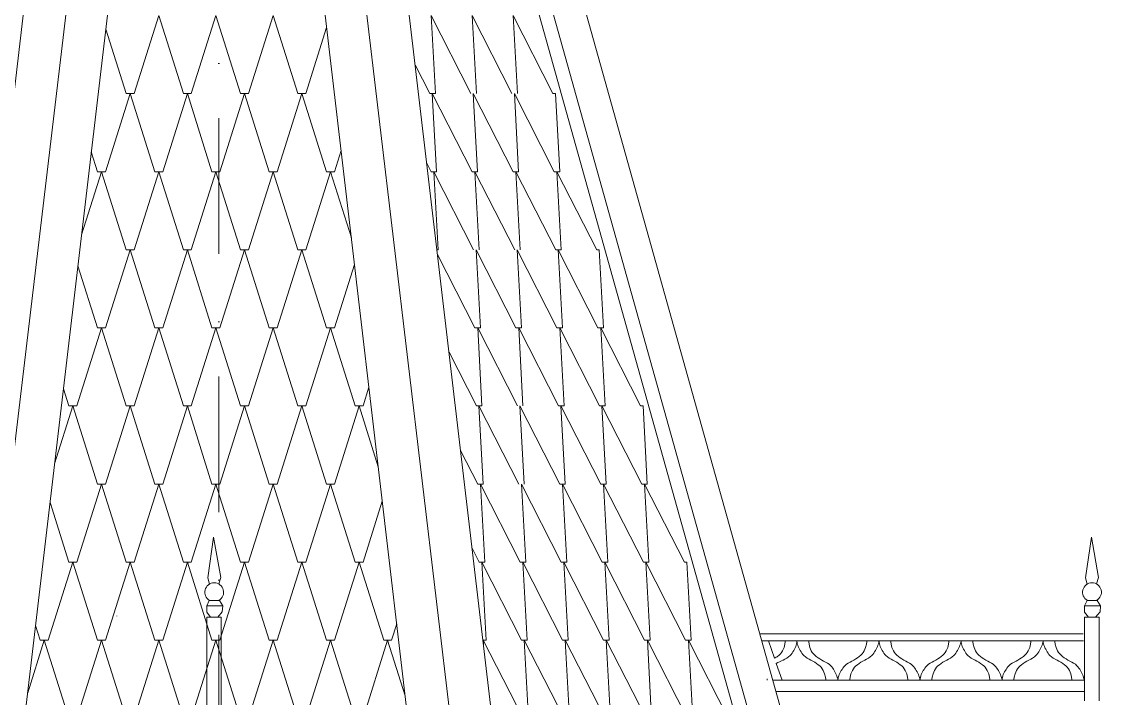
# Model space of a CAD drawing. Header units: millimetres. Extents: x 2399 to 111977, y 1313 to 59551.
# Drawn here: x 15033 to 17835, y 49552 to 51308 of the extents above; entities that cross this region are included whole.
import ezdxf

# ---------------------------------------------------------------- set-up
doc = ezdxf.new("R2010")
doc.units = ezdxf.units.MM
doc.linetypes.add('Штрихпунктирная', pattern=[670.277762, 352.777767, -176.388884, 0, -141.111112])
doc.layers.add('hatch1', color=7, linetype='Continuous', lineweight=20, true_color=0x6a6a6a)
doc.layers.add('main line', color=7, linetype='Continuous', lineweight=13)

msp = doc.modelspace()

# ---------------------------------------------------------------- linework, layer by layer
at = {"layer": 'hatch1', "color": 251, "linetype": 'Continuous', "lineweight": 20, "true_color": 0x6a6a6a}
for p, q in [((15389.2723, 51323.7863), (15325.3242, 51121.1367)), ((15389.2723, 51323.7863), (15453.2205, 51121.1367)), ((15537.7599, 51323.7863), (15473.8118, 51121.1367)), ((15537.7599, 51323.7863), (15601.7081, 51121.1367)), ((15686.2475, 51323.7863), (15622.2994, 51121.1367)), ((15686.2475, 51323.7863), (15750.1956, 51121.1367)), ((16095.8111, 51323.7863), (16106.988, 51121.1367)), ((16199.1088, 51121.1367), (16095.8111, 51323.7863)), ((16202.2505, 51323.7863), (16213.4273, 51121.1367)), ((16305.5481, 51121.1367), (16202.2505, 51323.7863)), ((16308.6898, 51323.7863), (16319.8666, 51121.1367)), ((16411.9875, 51121.1367), (16308.6898, 51323.7863)), ((15251.8858, 51288.6074), (15304.7329, 51121.1367)), ((15824.7963, 51292.2906), (15770.787, 51121.1367)), ((16092.6695, 51121.1367), (16054.4252, 51196.1643)), ((15315.0285, 51121.1367), (15251.0804, 50918.487)), ((15304.7329, 51121.1367), (15325.3242, 51121.1367)), ((15315.0285, 51121.1367), (15378.9767, 50918.487)), ((15463.5161, 51121.1367), (15399.568, 50918.487)), ((15453.2205, 51121.1367), (15473.8118, 51121.1367)), ((15463.5161, 51121.1367), (15527.4643, 50918.487)), ((15612.0037, 51121.1367), (15548.0556, 50918.487)), ((15601.7081, 51121.1367), (15622.2994, 51121.1367)), ((15612.0037, 51121.1367), (15675.9518, 50918.487)), ((15760.4913, 51121.1367), (15696.5432, 50918.487)), ((15750.1956, 51121.1367), (15770.787, 51121.1367)), ((15760.4913, 51121.1367), (15824.4394, 50918.487)), ((16092.6695, 51121.1367), (16106.988, 51121.1367)), ((16099.0479, 51121.1367), (16110.2248, 50918.487)), ((16202.3456, 50918.487), (16099.0479, 51121.1367)), ((16205.4873, 51121.1367), (16216.6641, 50918.487)), ((16308.785, 50918.487), (16205.4873, 51121.1367)), ((16415.2243, 50918.487), (16311.9266, 51121.1367)), ((16311.9266, 51121.1367), (16323.1035, 50918.487)), ((16411.9875, 51121.1367), (16418.3659, 51121.1367)), ((16418.3659, 51121.1367), (16429.5428, 50918.487)), ((15214.3593, 50969.6019), (15230.4891, 50918.487)), ((15862.3229, 50973.2851), (15845.0308, 50918.487)), ((16095.9063, 50918.487), (16084.547, 50940.7717)), ((15240.7847, 50918.487), (15189.0665, 50754.5934)), ((15230.4891, 50918.487), (15251.0804, 50918.487)), ((15240.7847, 50918.487), (15304.7329, 50715.8373)), ((15389.2723, 50918.487), (15325.3242, 50715.8373)), ((15378.9767, 50918.487), (15399.568, 50918.487)), ((15389.2723, 50918.487), (15453.2205, 50715.8373)), ((15537.7599, 50918.487), (15473.8118, 50715.8373)), ((15527.4643, 50918.487), (15548.0556, 50918.487)), ((15537.7599, 50918.487), (15601.7081, 50715.8373)), ((15686.2475, 50918.487), (15622.2994, 50715.8373)), ((15675.9518, 50918.487), (15696.5432, 50918.487)), ((15686.2475, 50918.487), (15750.1956, 50715.8373)), ((15834.7351, 50918.487), (15770.787, 50715.8373)), ((15824.4394, 50918.487), (15845.0308, 50918.487)), ((15834.7351, 50918.487), (15888.9972, 50746.5319)), ((16095.9063, 50918.487), (16110.2248, 50918.487)), ((16103.0655, 50918.487), (16114.2424, 50715.8373)), ((16206.3632, 50715.8373), (16103.0655, 50918.487)), ((16202.3456, 50918.487), (16216.6641, 50918.487)), ((16209.5049, 50918.487), (16220.6817, 50715.8373)), ((16312.8026, 50715.8373), (16209.5049, 50918.487)), ((16308.785, 50918.487), (16323.1035, 50918.487)), ((16315.9442, 50918.487), (16327.1211, 50715.8373)), ((16419.2419, 50715.8373), (16315.9442, 50918.487)), ((16415.2243, 50918.487), (16429.5428, 50918.487)), ((16422.3835, 50918.487), (16433.5604, 50715.8373)), ((16525.6812, 50715.8373), (16422.3835, 50918.487)), ((15315.0285, 50715.8373), (15251.0804, 50513.1876)), ((15304.7329, 50715.8373), (15325.3242, 50715.8373)), ((15315.0285, 50715.8373), (15378.9767, 50513.1876)), ((15463.5161, 50715.8373), (15399.568, 50513.1876)), ((15453.2205, 50715.8373), (15473.8118, 50715.8373)), ((15463.5161, 50715.8373), (15527.4643, 50513.1876)), ((15612.0037, 50715.8373), (15548.0556, 50513.1876)), ((15601.7081, 50715.8373), (15622.2994, 50715.8373)), ((15612.0037, 50715.8373), (15675.9518, 50513.1876)), ((15760.4913, 50715.8373), (15696.5432, 50513.1876)), ((15750.1956, 50715.8373), (15770.787, 50715.8373)), ((15760.4913, 50715.8373), (15824.4394, 50513.1876)), ((16111.0764, 50715.8373), (16114.2424, 50715.8373)), ((16212.7417, 50715.8373), (16223.9185, 50513.1876)), ((16316.0394, 50513.1876), (16212.7417, 50715.8373)), ((16319.181, 50715.8373), (16330.3579, 50513.1876)), ((16422.4787, 50513.1876), (16319.181, 50715.8373)), ((16419.2419, 50715.8373), (16433.5604, 50715.8373)), ((16425.6204, 50715.8373), (16436.7972, 50513.1876)), ((16528.9181, 50513.1876), (16425.6204, 50715.8373)), ((16525.6812, 50715.8373), (16532.0597, 50715.8373)), ((16532.0597, 50715.8373), (16543.2365, 50513.1876)), ((16209.6, 50513.1876), (16112.5136, 50703.6521)), ((15179.6285, 50674.3631), (15230.4891, 50513.1876)), ((15897.0536, 50678.0464), (15845.0308, 50513.1876)), ((15240.7847, 50513.1876), (15176.8366, 50310.5379)), ((15230.4891, 50513.1876), (15251.0804, 50513.1876)), ((15240.7847, 50513.1876), (15304.7329, 50310.5379)), ((15389.2723, 50513.1876), (15325.3242, 50310.5379)), ((15378.9767, 50513.1876), (15399.568, 50513.1876)), ((15389.2723, 50513.1876), (15453.2205, 50310.5379)), ((15537.7599, 50513.1876), (15473.8118, 50310.5379)), ((15527.4643, 50513.1876), (15548.0556, 50513.1876)), ((15537.7599, 50513.1876), (15601.7081, 50310.5379)), ((15686.2475, 50513.1876), (15622.2994, 50310.5379)), ((15675.9518, 50513.1876), (15696.5432, 50513.1876)), ((15686.2475, 50513.1876), (15750.1956, 50310.5379)), ((15834.7351, 50513.1876), (15770.787, 50310.5379)), ((15824.4394, 50513.1876), (15845.0308, 50513.1876)), ((15834.7351, 50513.1876), (15898.6832, 50310.5379)), ((16209.6, 50513.1876), (16223.9185, 50513.1876)), ((16216.7593, 50513.1876), (16227.9361, 50310.5379)), ((16320.057, 50310.5379), (16216.7593, 50513.1876)), ((16316.0394, 50513.1876), (16330.3579, 50513.1876)), ((16323.1986, 50513.1876), (16334.3755, 50310.5379)), ((16426.4963, 50310.5379), (16323.1986, 50513.1876)), ((16422.4787, 50513.1876), (16436.7972, 50513.1876)), ((16429.638, 50513.1876), (16440.8148, 50310.5379)), ((16532.9357, 50310.5379), (16429.638, 50513.1876)), ((16528.9181, 50513.1876), (16543.2365, 50513.1876)), ((16639.375, 50310.5379), (16536.0773, 50513.1876)), ((16536.0773, 50513.1876), (16547.2541, 50310.5379)), ((16213.6176, 50310.5379), (16142.4003, 50450.2523)), ((15142.102, 50355.3577), (15156.2453, 50310.5379)), ((15934.5802, 50359.0409), (15919.2746, 50310.5379)), ((15166.541, 50310.5379), (15119.1705, 50160.4224)), ((15156.2453, 50310.5379), (15176.8366, 50310.5379)), ((15166.541, 50310.5379), (15230.4891, 50107.8882)), ((15315.0285, 50310.5379), (15251.0804, 50107.8882)), ((15304.7329, 50310.5379), (15325.3242, 50310.5379)), ((15315.0285, 50310.5379), (15378.9767, 50107.8882)), ((15463.5161, 50310.5379), (15399.568, 50107.8882)), ((15453.2205, 50310.5379), (15473.8118, 50310.5379)), ((15463.5161, 50310.5379), (15527.4643, 50107.8882)), ((15612.0037, 50310.5379), (15548.0556, 50107.8882)), ((15601.7081, 50310.5379), (15622.2994, 50310.5379)), ((15612.0037, 50310.5379), (15675.9518, 50107.8882)), ((15760.4913, 50310.5379), (15696.5432, 50107.8882)), ((15750.1956, 50310.5379), (15770.787, 50310.5379)), ((15760.4913, 50310.5379), (15824.4394, 50107.8882)), ((15908.9789, 50310.5379), (15845.0308, 50107.8882)), ((15898.6832, 50310.5379), (15919.2746, 50310.5379)), ((15908.9789, 50310.5379), (15958.8932, 50152.361)), ((16213.6176, 50310.5379), (16227.9361, 50310.5379)), ((16219.9961, 50310.5379), (16231.1729, 50107.8882)), ((16323.2938, 50107.8882), (16219.9961, 50310.5379)), ((16326.4354, 50310.5379), (16337.6123, 50107.8882)), ((16429.7331, 50107.8882), (16326.4354, 50310.5379)), ((16426.4963, 50310.5379), (16440.8148, 50310.5379)), ((16432.8748, 50310.5379), (16444.0516, 50107.8882)), ((16536.1725, 50107.8882), (16432.8748, 50310.5379)), ((16532.9357, 50310.5379), (16547.2541, 50310.5379)), ((16539.3141, 50310.5379), (16550.491, 50107.8882)), ((16642.6118, 50107.8882), (16539.3141, 50310.5379)), ((16639.375, 50310.5379), (16645.7535, 50310.5379)), ((16645.7535, 50310.5379), (16656.9303, 50107.8882)), ((16216.8545, 50107.8882), (16172.5221, 50194.8596)), ((15240.7847, 50107.8882), (15176.8366, 49905.2385)), ((15230.4891, 50107.8882), (15251.0804, 50107.8882)), ((15240.7847, 50107.8882), (15304.7329, 49905.2385)), ((15389.2723, 50107.8882), (15325.3242, 49905.2385)), ((15378.9767, 50107.8882), (15399.568, 50107.8882)), ((15389.2723, 50107.8882), (15453.2205, 49905.2385)), ((15537.7599, 50107.8882), (15473.8118, 49905.2385)), ((15527.4643, 50107.8882), (15548.0556, 50107.8882)), ((15537.7599, 50107.8882), (15601.7081, 49905.2385)), ((15686.2475, 50107.8882), (15622.2994, 49905.2385)), ((15675.9518, 50107.8882), (15696.5432, 50107.8882)), ((15686.2475, 50107.8882), (15750.1956, 49905.2385)), ((15834.7351, 50107.8882), (15770.787, 49905.2385)), ((15824.4394, 50107.8882), (15845.0308, 50107.8882)), ((15834.7351, 50107.8882), (15898.6832, 49905.2385)), ((16216.8545, 50107.8882), (16231.1729, 50107.8882)), ((16224.0137, 50107.8882), (16235.1905, 49905.2385)), ((16327.3114, 49905.2385), (16224.0137, 50107.8882)), ((16330.453, 50107.8882), (16341.6299, 49905.2385)), ((16433.7507, 49905.2385), (16330.453, 50107.8882)), ((16429.7331, 50107.8882), (16444.0516, 50107.8882)), ((16436.8924, 50107.8882), (16448.0692, 49905.2385)), ((16540.1901, 49905.2385), (16436.8924, 50107.8882)), ((16536.1725, 50107.8882), (16550.491, 50107.8882)), ((16543.3317, 50107.8882), (16554.5086, 49905.2385)), ((16646.6294, 49905.2385), (16543.3317, 50107.8882)), ((16642.6118, 50107.8882), (16656.9303, 50107.8882)), ((16649.7711, 50107.8882), (16660.9479, 49905.2385)), ((16753.0687, 49905.2385), (16649.7711, 50107.8882)), ((15107.3712, 50060.1189), (15156.2453, 49905.2385)), ((15969.3109, 50063.8022), (15919.2746, 49905.2385)), ((16220.8721, 49905.2385), (16202.4088, 49941.4598)), ((15166.541, 49905.2385), (15102.5928, 49702.5888)), ((15156.2453, 49905.2385), (15176.8366, 49905.2385)), ((15166.541, 49905.2385), (15230.4891, 49702.5888)), ((15315.0285, 49905.2385), (15251.0804, 49702.5888)), ((15304.7329, 49905.2385), (15325.3242, 49905.2385)), ((15315.0285, 49905.2385), (15378.9767, 49702.5888)), ((15463.5161, 49905.2385), (15399.568, 49702.5888)), ((15453.2205, 49905.2385), (15473.8118, 49905.2385)), ((15463.5161, 49905.2385), (15527.4643, 49702.5888)), ((15612.0037, 49905.2385), (15548.0556, 49702.5888)), ((15601.7081, 49905.2385), (15622.2994, 49905.2385)), ((15612.0037, 49905.2385), (15675.9518, 49702.5888)), ((15760.4913, 49905.2385), (15696.5432, 49702.5888)), ((15750.1956, 49905.2385), (15770.787, 49905.2385)), ((15760.4913, 49905.2385), (15824.4394, 49702.5888)), ((15908.9789, 49905.2385), (15845.0308, 49702.5888)), ((15898.6832, 49905.2385), (15919.2746, 49905.2385)), ((15908.9789, 49905.2385), (15972.927, 49702.5888)), ((16220.8721, 49905.2385), (16235.1905, 49905.2385)), ((16227.2505, 49905.2385), (16238.4274, 49702.5888)), ((16330.5482, 49702.5888), (16227.2505, 49905.2385)), ((16327.3114, 49905.2385), (16341.6299, 49905.2385)), ((16333.6899, 49905.2385), (16344.8667, 49702.5888)), ((16436.9875, 49702.5888), (16333.6899, 49905.2385)), ((16433.7507, 49905.2385), (16448.0692, 49905.2385)), ((16440.1292, 49905.2385), (16451.306, 49702.5888)), ((16543.4269, 49702.5888), (16440.1292, 49905.2385)), ((16540.1901, 49905.2385), (16554.5086, 49905.2385)), ((16546.5685, 49905.2385), (16557.7454, 49702.5888)), ((16649.8662, 49702.5888), (16546.5685, 49905.2385)), ((16646.6294, 49905.2385), (16660.9479, 49905.2385)), ((16653.0079, 49905.2385), (16664.1847, 49702.5888)), ((16756.3056, 49702.5888), (16653.0079, 49905.2385)), ((16753.0687, 49905.2385), (16759.4472, 49905.2385)), ((16759.4472, 49905.2385), (16770.6241, 49702.5888)), ((15069.8446, 49741.1135), (15082.0015, 49702.5888)), ((16006.8375, 49744.7967), (15993.5183, 49702.5888)), ((15092.2972, 49702.5888), (15049.2746, 49566.2515)), ((15082.0015, 49702.5888), (15102.5928, 49702.5888)), ((15092.2972, 49702.5888), (15156.2453, 49499.9391)), ((15240.7847, 49702.5888), (15176.8366, 49499.9391)), ((15230.4891, 49702.5888), (15251.0804, 49702.5888)), ((15240.7847, 49702.5888), (15304.7329, 49499.9391)), ((15389.2723, 49702.5888), (15325.3242, 49499.9391)), ((15378.9767, 49702.5888), (15399.568, 49702.5888)), ((15389.2723, 49702.5888), (15453.2205, 49499.9391)), ((15537.7599, 49702.5888), (15473.8118, 49499.9391)), ((15527.4643, 49702.5888), (15548.0556, 49702.5888)), ((15537.7599, 49702.5888), (15601.7081, 49499.9391)), ((15686.2475, 49702.5888), (15622.2994, 49499.9391)), ((15675.9518, 49702.5888), (15696.5432, 49702.5888)), ((15686.2475, 49702.5888), (15750.1956, 49499.9391)), ((15834.7351, 49702.5888), (15770.787, 49499.9391)), ((15824.4394, 49702.5888), (15845.0308, 49702.5888)), ((15834.7351, 49702.5888), (15898.6832, 49499.9391)), ((15983.2227, 49702.5888), (15919.2746, 49499.9391)), ((15972.927, 49702.5888), (15993.5183, 49702.5888)), ((15983.2227, 49702.5888), (16028.7892, 49558.19)), ((16230.5819, 49702.5888), (16238.4274, 49702.5888)), ((16231.2681, 49702.5888), (16231.8708, 49691.6606)), ((16334.5658, 49499.9391), (16231.2681, 49702.5888)), ((16330.5482, 49702.5888), (16344.8667, 49702.5888)), ((16337.7075, 49702.5888), (16348.8843, 49499.9391)), ((16441.0051, 49499.9391), (16337.7075, 49702.5888)), ((16436.9875, 49702.5888), (16451.306, 49702.5888)), ((16444.1468, 49702.5888), (16455.3236, 49499.9391)), ((16547.4445, 49499.9391), (16444.1468, 49702.5888)), ((16543.4269, 49702.5888), (16557.7454, 49702.5888)), ((16550.5861, 49702.5888), (16561.763, 49499.9391)), ((16653.8838, 49499.9391), (16550.5861, 49702.5888)), ((16649.8662, 49702.5888), (16664.1847, 49702.5888)), ((16657.0255, 49702.5888), (16668.2023, 49499.9391)), ((16760.3232, 49499.9391), (16657.0255, 49702.5888)), ((16756.3056, 49702.5888), (16770.6241, 49702.5888)), ((16763.4648, 49702.5888), (16774.6417, 49499.9391)), ((16866.7625, 49499.9391), (16763.4648, 49702.5888))]:
    msp.add_line(p, q, dxfattribs=at)
at = {"layer": 'main line', "color": 7, "linetype": 'Штрихпунктирная', "lineweight": 13}
msp.add_line((15545.2827, 57761.4746), (15545.2827, 33588.1714), dxfattribs=at)
at = {"layer": 'main line', "color": 7, "linetype": 'Continuous', "lineweight": 13}
for p, q in [((14566.2564, 47326.2105), (15175.2158, 52489.3792)), ((14673.7761, 47335.9782), (15286.2012, 52488.5781)), ((14868.2536, 48027.4307), (15392.9551, 52487.8076)), ((16206.8728, 48044.3383), (15684.1603, 52487.8076)), ((16403.3393, 47335.9782), (15790.9142, 52488.5781)), ((16510.859, 47326.2105), (15901.8996, 52489.3792)), ((17503.8794, 47298.8652), (16050.3784, 52490.6757)), ((17541.1196, 47299.3835), (16087.438, 52490.6757)), ((17621.9694, 47317.2972), (16172.7377, 52490.6757)), ((15531.6385, 49969.9206), (15516.7085, 49864.262)), ((15550.3968, 49865.0276), (15531.6385, 49969.9206)), ((17809.0624, 49969.9206), (17794.1324, 49864.262)), ((17827.8206, 49865.0276), (17809.0624, 49969.9206)), ((15516.7085, 49864.262), (15520.9443, 49848.3193)), ((15545.0184, 49848.5323), (15550.3968, 49865.0276)), ((17794.1324, 49864.262), (17798.3681, 49848.3193)), ((17822.4423, 49848.5323), (17827.8206, 49865.0276)), ((15520.5367, 49805.6903), (15513.6459, 49791.526)), ((15513.6459, 49791.526), (15513.6459, 49775.0646)), ((15555.3734, 49791.526), (15513.6459, 49791.526)), ((15546.9514, 49805.6903), (15520.5367, 49805.6903)), ((15555.3734, 49791.526), (15546.9514, 49805.6903)), ((15554.225, 49775.8303), (15555.3734, 49791.526)), ((17797.9606, 49805.6903), (17791.0698, 49791.526)), ((17832.7973, 49791.526), (17791.0698, 49791.526)), ((17791.0698, 49791.526), (17791.0698, 49775.0646)), ((17824.3752, 49805.6903), (17797.9606, 49805.6903)), ((17832.7973, 49791.526), (17824.3752, 49805.6903)), ((17831.6488, 49775.8303), (17832.7973, 49791.526)), ((15513.6459, 49775.0646), (15523.9821, 49762.3248)), ((15514.0726, 49504.4019), (15514.0726, 49762.3248)), ((15514.0726, 49762.3248), (15551.6186, 49762.3248)), ((15542.7403, 49762.3248), (15554.225, 49775.8303)), ((15551.6186, 49762.3248), (15551.6186, 49504.9327)), ((17791.0698, 49775.0646), (17801.406, 49762.3248)), ((17791.4965, 49544.9284), (17791.4965, 49762.3248)), ((17791.4965, 49762.3248), (17829.0424, 49762.3248)), ((17820.1642, 49762.3248), (17831.6488, 49775.8303)), ((17829.0424, 49762.3248), (17829.0424, 49544.9284)), ((17787.9548, 49719.3066), (16949.0884, 49719.3066)), ((17788.2719, 49700.7577), (16954.2845, 49700.7577)), ((17788.2719, 49700.7577), (16954.2845, 49700.7577)), ((17788.2719, 49700.7577), (16954.2845, 49700.7577)), ((17788.2719, 49700.7577), (16954.2845, 49700.7577)), ((17788.2719, 49700.7577), (16954.2845, 49700.7577)), ((17788.2719, 49700.7577), (16954.2845, 49700.7577)), ((17788.2719, 49700.7577), (16954.2845, 49700.7577)), ((17788.2719, 49700.7577), (16954.2845, 49700.7577)), ((17788.2719, 49700.7577), (16954.2845, 49700.7577)), ((17788.2719, 49700.7577), (16954.2845, 49700.7577)), ((17788.2719, 49700.7577), (16954.2845, 49700.7577)), ((17788.2719, 49700.7577), (16954.2845, 49700.7577)), ((16971.3752, 49700.7577), (16986.6584, 49656.2532)), ((17788.2719, 49700.7577), (17288.6714, 49700.7577)), ((17788.2719, 49700.7577), (17501.5698, 49700.7577)), ((17788.2719, 49700.7577), (17714.4682, 49700.7577)), ((16991.4038, 49642.4349), (17006.4658, 49598.5743)), ((17790.0186, 49598.5743), (16982.9094, 49598.5743)), ((17790.0186, 49598.5743), (16982.9094, 49598.5743)), ((17790.0186, 49598.5743), (16982.9094, 49598.5743)), ((17790.0186, 49598.5743), (16982.9094, 49598.5743)), ((17790.0186, 49598.5743), (16982.9094, 49598.5743)), ((17790.0186, 49598.5743), (16982.9094, 49598.5743)), ((17790.0186, 49598.5743), (17182.3033, 49598.5743)), ((17790.0186, 49598.5743), (17395.2017, 49598.5743)), ((17790.5137, 49569.6146), (16991.022, 49569.6146)), ((17790.5137, 49569.6146), (16991.022, 49569.6146))]:
    msp.add_line(p, q, dxfattribs=at)
at = {"layer": 'main line', "color": 7, "linetype": 'Continuous', "lineweight": 13, "flags": 128}
msp.add_lwpolyline([(15280.9402, 49765.9837, -0.017938026), (15280.3006, 49764.9724)], format="xyb", dxfattribs=at)
msp.add_lwpolyline([(15280.9402, 49765.9837, -0.017938026), (15280.3006, 49764.9724)], format="xyb", dxfattribs=at)
msp.add_lwpolyline([(15280.9402, 49765.9837, -0.017938026), (15280.3006, 49764.9724)], format="xyb", dxfattribs=at)
msp.add_lwpolyline([(15280.9402, 49765.9837, -0.017938026), (15280.3006, 49764.9724)], format="xyb", dxfattribs=at)
msp.add_lwpolyline([(15280.9402, 49765.9837, -0.017938026), (15280.3006, 49764.9724)], format="xyb", dxfattribs=at)
msp.add_lwpolyline([(15280.9402, 49765.9837, -0.017938026), (15280.3006, 49764.9724)], format="xyb", dxfattribs=at)
at = {"layer": 'main line', "color": 7, "linetype": 'Continuous', "lineweight": 13}
for centre in [(15533.1698, 49827.1283), (17810.5937, 49827.1283)]:
    msp.add_arc(centre, 24.4646, 298.8026305, 241.1973695, dxfattribs=at)
for points, knots in [([(16986.6584, 49656.2532), (16987.5582, 49656.9091), (16994.2262, 49659.5708), (16995.095, 49660.2696), (17000.236, 49664.4047), (17004.819, 49669.2309), (17007.956, 49675.0359), (17014.3247, 49686.8212), (17014.6246, 49700.7577), (17014.6246, 49700.7577)], [0, 0, 0, 0, 1, 1, 1, 2, 2, 2, 3, 3, 3, 3]), ([(17151.5669, 49599.4839), (17151.5669, 49599.4839), (17150.505, 49604.7568), (17148.6517, 49609.7785), (17146.8792, 49614.5813), (17144.4937, 49619.126), (17141.983, 49623.5921), (17139.3966, 49628.193), (17136.6852, 49632.7536), (17132.9328, 49636.453), (17127.6712, 49641.6403), (17120.8859, 49644.8586), (17114.3558, 49648.3613), (17107.745, 49651.9073), (17101.1467, 49655.5689), (17095.3026, 49660.2696), (17090.1616, 49664.4047), (17085.5786, 49669.2309), (17082.4417, 49675.0359), (17076.073, 49686.8212), (17075.773, 49700.7577), (17075.773, 49700.7577)], [0, 0, 0, 0, 1, 1, 1, 2, 2, 2, 3, 3, 3, 4, 4, 4, 5, 5, 5, 6, 6, 6, 7, 7, 7, 7]), ([(17151.5669, 49599.4839), (17151.5669, 49599.4839), (17151.8595, 49604.7762), (17153.415, 49609.7785), (17154.937, 49614.6731), (17157.5126, 49619.1473), (17160.0836, 49623.5921), (17162.7259, 49628.16), (17165.3934, 49632.7443), (17169.1339, 49636.453), (17174.3807, 49641.6552), (17181.1807, 49644.8586), (17187.7108, 49648.3613), (17194.3216, 49651.9073), (17200.9199, 49655.5689), (17206.7641, 49660.2696), (17211.9051, 49664.4047), (17216.4881, 49669.2309), (17219.625, 49675.0359), (17225.9937, 49686.8212), (17226.2936, 49700.7577), (17226.2936, 49700.7577)], [0, 0, 0, 0, 1, 1, 1, 2, 2, 2, 3, 3, 3, 4, 4, 4, 5, 5, 5, 6, 6, 6, 7, 7, 7, 7]), ([(17364.4653, 49599.4839), (17364.4653, 49599.4839), (17363.4034, 49604.7568), (17361.5501, 49609.7785), (17359.7776, 49614.5813), (17357.3921, 49619.126), (17354.8814, 49623.5921), (17352.2949, 49628.193), (17349.5836, 49632.7536), (17345.8311, 49636.453), (17340.5696, 49641.6403), (17333.7843, 49644.8586), (17327.2542, 49648.3613), (17320.6434, 49651.9073), (17314.0451, 49655.5689), (17308.201, 49660.2696), (17303.06, 49664.4047), (17298.477, 49669.2309), (17295.34, 49675.0359), (17288.9713, 49686.8212), (17288.6714, 49700.7577), (17288.6714, 49700.7577)], [0, 0, 0, 0, 1, 1, 1, 2, 2, 2, 3, 3, 3, 4, 4, 4, 5, 5, 5, 6, 6, 6, 7, 7, 7, 7]), ([(17364.4653, 49599.4839), (17364.4653, 49599.4839), (17364.7579, 49604.7762), (17366.3134, 49609.7785), (17367.8353, 49614.6731), (17370.4109, 49619.1473), (17372.982, 49623.5921), (17375.6243, 49628.16), (17378.2917, 49632.7443), (17382.0323, 49636.453), (17387.2791, 49641.6552), (17394.0791, 49644.8586), (17400.6092, 49648.3613), (17407.22, 49651.9073), (17413.8183, 49655.5689), (17419.6625, 49660.2696), (17424.8034, 49664.4047), (17429.3864, 49669.2309), (17432.5234, 49675.0359), (17438.8921, 49686.8212), (17439.192, 49700.7577), (17439.192, 49700.7577)], [0, 0, 0, 0, 1, 1, 1, 2, 2, 2, 3, 3, 3, 4, 4, 4, 5, 5, 5, 6, 6, 6, 7, 7, 7, 7]), ([(17577.3637, 49599.4839), (17577.3637, 49599.4839), (17576.3017, 49604.7568), (17574.4484, 49609.7785), (17572.6759, 49614.5813), (17570.2905, 49619.126), (17567.7798, 49623.5921), (17565.1933, 49628.193), (17562.482, 49632.7536), (17558.7295, 49636.453), (17553.468, 49641.6403), (17546.6827, 49644.8586), (17540.1526, 49648.3613), (17533.5418, 49651.9073), (17526.9435, 49655.5689), (17521.0994, 49660.2696), (17515.9584, 49664.4047), (17511.3754, 49669.2309), (17508.2384, 49675.0359), (17501.8697, 49686.8212), (17501.5698, 49700.7577), (17501.5698, 49700.7577)], [0, 0, 0, 0, 1, 1, 1, 2, 2, 2, 3, 3, 3, 4, 4, 4, 5, 5, 5, 6, 6, 6, 7, 7, 7, 7]), ([(17577.3637, 49599.4839), (17577.3637, 49599.4839), (17577.6563, 49604.7762), (17579.2118, 49609.7785), (17580.7337, 49614.6731), (17583.3093, 49619.1473), (17585.8804, 49623.5921), (17588.5227, 49628.16), (17591.1901, 49632.7443), (17594.9307, 49636.453), (17600.1775, 49641.6552), (17606.9775, 49644.8586), (17613.5076, 49648.3613), (17620.1184, 49651.9073), (17626.7167, 49655.5689), (17632.5608, 49660.2696), (17637.7018, 49664.4047), (17642.2848, 49669.2309), (17645.4218, 49675.0359), (17651.7905, 49686.8212), (17652.0904, 49700.7577), (17652.0904, 49700.7577)], [0, 0, 0, 0, 1, 1, 1, 2, 2, 2, 3, 3, 3, 4, 4, 4, 5, 5, 5, 6, 6, 6, 7, 7, 7, 7]), ([(17790.2621, 49599.4839), (17790.2621, 49599.4839), (17789.2001, 49604.7568), (17787.3468, 49609.7785), (17785.5743, 49614.5813), (17783.1889, 49619.126), (17780.6782, 49623.5921), (17778.0917, 49628.193), (17775.3804, 49632.7536), (17771.6279, 49636.453), (17766.3664, 49641.6403), (17759.5811, 49644.8586), (17753.051, 49648.3613), (17746.4402, 49651.9073), (17739.8419, 49655.5689), (17733.9977, 49660.2696), (17728.8568, 49664.4047), (17724.2738, 49669.2309), (17721.1368, 49675.0359), (17714.7681, 49686.8212), (17714.4682, 49700.7577), (17714.4682, 49700.7577)], [0, 0, 0, 0, 1, 1, 1, 2, 2, 2, 3, 3, 3, 4, 4, 4, 5, 5, 5, 6, 6, 6, 7, 7, 7, 7]), ([(17045.1988, 49699.8482), (17045.1988, 49699.8482), (17044.9062, 49694.5558), (17043.3508, 49689.5536), (17041.8288, 49684.659), (17039.2532, 49680.1848), (17036.6821, 49675.74), (17034.0398, 49671.1721), (17031.3724, 49666.5878), (17027.6318, 49662.879), (17022.3851, 49657.6769), (17015.585, 49654.4734), (17009.0549, 49650.9708), (17005.063, 49648.8295), (16995.2232, 49644.8638), (16991.4038, 49642.4349)], [0, 0, 0, 0, 1, 1, 1, 2, 2, 2, 3, 3, 3, 4, 4, 4, 5, 5, 5, 5]), ([(17045.1988, 49699.8482), (17045.1988, 49699.8482), (17045.4914, 49694.5558), (17047.0469, 49689.5536), (17048.5688, 49684.659), (17051.1444, 49680.1848), (17053.7155, 49675.74), (17056.3578, 49671.1721), (17059.0252, 49666.5878), (17062.7658, 49662.879), (17068.0126, 49657.6769), (17074.8126, 49654.4734), (17081.3427, 49650.9708), (17087.9535, 49647.4248), (17094.5518, 49643.7632), (17100.3959, 49639.0625), (17105.5369, 49634.9274), (17110.1199, 49630.1012), (17113.2569, 49624.2962), (17119.6256, 49612.5109), (17119.9255, 49598.5743), (17119.9255, 49598.5743)], [0, 0, 0, 0, 1, 1, 1, 2, 2, 2, 3, 3, 3, 4, 4, 4, 5, 5, 5, 6, 6, 6, 7, 7, 7, 7]), ([(17258.0972, 49699.8482), (17258.0972, 49699.8482), (17257.0352, 49694.5753), (17255.1819, 49689.5536), (17253.4094, 49684.7508), (17251.024, 49680.2061), (17248.5133, 49675.74), (17245.9268, 49671.1391), (17243.2155, 49666.5785), (17239.463, 49662.879), (17234.2015, 49657.6918), (17227.4162, 49654.4734), (17220.8861, 49650.9708), (17214.2753, 49647.4248), (17207.677, 49643.7632), (17201.8329, 49639.0625), (17196.6919, 49634.9274), (17192.1089, 49630.1012), (17188.9719, 49624.2962), (17182.6032, 49612.5109), (17182.3033, 49598.5743), (17182.3033, 49598.5743)], [0, 0, 0, 0, 1, 1, 1, 2, 2, 2, 3, 3, 3, 4, 4, 4, 5, 5, 5, 6, 6, 6, 7, 7, 7, 7]), ([(17258.0972, 49699.8482), (17258.0972, 49699.8482), (17258.3898, 49694.5558), (17259.9452, 49689.5536), (17261.4672, 49684.659), (17264.0428, 49680.1848), (17266.6139, 49675.74), (17269.2562, 49671.1721), (17271.9236, 49666.5878), (17275.6642, 49662.879), (17280.9109, 49657.6769), (17287.711, 49654.4734), (17294.2411, 49650.9708), (17300.8519, 49647.4248), (17307.4502, 49643.7632), (17313.2943, 49639.0625), (17318.4353, 49634.9274), (17323.0183, 49630.1012), (17326.1553, 49624.2962), (17332.524, 49612.5109), (17332.8239, 49598.5743), (17332.8239, 49598.5743)], [0, 0, 0, 0, 1, 1, 1, 2, 2, 2, 3, 3, 3, 4, 4, 4, 5, 5, 5, 6, 6, 6, 7, 7, 7, 7]), ([(17470.9956, 49699.8482), (17470.9956, 49699.8482), (17469.9336, 49694.5753), (17468.0803, 49689.5536), (17466.3078, 49684.7508), (17463.9224, 49680.2061), (17461.4117, 49675.74), (17458.8252, 49671.1391), (17456.1139, 49666.5785), (17452.3614, 49662.879), (17447.0999, 49657.6918), (17440.3146, 49654.4734), (17433.7845, 49650.9708), (17427.1737, 49647.4248), (17420.5754, 49643.7632), (17414.7312, 49639.0625), (17409.5902, 49634.9274), (17405.0073, 49630.1012), (17401.8703, 49624.2962), (17395.5016, 49612.5109), (17395.2017, 49598.5743), (17395.2017, 49598.5743)], [0, 0, 0, 0, 1, 1, 1, 2, 2, 2, 3, 3, 3, 4, 4, 4, 5, 5, 5, 6, 6, 6, 7, 7, 7, 7]), ([(17470.9956, 49699.8482), (17470.9956, 49699.8482), (17471.2882, 49694.5558), (17472.8436, 49689.5536), (17474.3656, 49684.659), (17476.9412, 49680.1848), (17479.5123, 49675.74), (17482.1546, 49671.1721), (17484.822, 49666.5878), (17488.5626, 49662.879), (17493.8093, 49657.6769), (17500.6094, 49654.4734), (17507.1395, 49650.9708), (17513.7503, 49647.4248), (17520.3486, 49643.7632), (17526.1927, 49639.0625), (17531.3337, 49634.9274), (17535.9167, 49630.1012), (17539.0536, 49624.2962), (17545.4223, 49612.5109), (17545.7223, 49598.5743), (17545.7223, 49598.5743)], [0, 0, 0, 0, 1, 1, 1, 2, 2, 2, 3, 3, 3, 4, 4, 4, 5, 5, 5, 6, 6, 6, 7, 7, 7, 7]), ([(17683.894, 49699.8482), (17683.894, 49699.8482), (17682.832, 49694.5753), (17680.9787, 49689.5536), (17679.2062, 49684.7508), (17676.8208, 49680.2061), (17674.3101, 49675.74), (17671.7236, 49671.1391), (17669.0122, 49666.5785), (17665.2598, 49662.879), (17659.9983, 49657.6918), (17653.213, 49654.4734), (17646.6829, 49650.9708), (17640.072, 49647.4248), (17633.4737, 49643.7632), (17627.6296, 49639.0625), (17622.4886, 49634.9274), (17617.9056, 49630.1012), (17614.7687, 49624.2962), (17608.4, 49612.5109), (17608.1, 49598.5743), (17608.1, 49598.5743)], [0, 0, 0, 0, 1, 1, 1, 2, 2, 2, 3, 3, 3, 4, 4, 4, 5, 5, 5, 6, 6, 6, 7, 7, 7, 7]), ([(17683.894, 49699.8482), (17683.894, 49699.8482), (17684.1865, 49694.5558), (17685.742, 49689.5536), (17687.264, 49684.659), (17689.8396, 49680.1848), (17692.4106, 49675.74), (17695.0529, 49671.1721), (17697.7204, 49666.5878), (17701.4609, 49662.879), (17706.7077, 49657.6769), (17713.5078, 49654.4734), (17720.0378, 49650.9708), (17726.6487, 49647.4248), (17733.247, 49643.7632), (17739.0911, 49639.0625), (17744.2321, 49634.9274), (17748.8151, 49630.1012), (17751.952, 49624.2962), (17758.3207, 49612.5109), (17758.6207, 49598.5743), (17758.6207, 49598.5743)], [0, 0, 0, 0, 1, 1, 1, 2, 2, 2, 3, 3, 3, 4, 4, 4, 5, 5, 5, 6, 6, 6, 7, 7, 7, 7])]:
    msp.add_open_spline(points, degree=3, knots=knots, dxfattribs=at)
msp.add_open_spline([(16968.025, 49602.2775), (16967.7796, 49599.9806), (16967.7493, 49598.5743), (16967.7493, 49598.5743)], degree=3, dxfattribs=at)

doc.saveas('drawing.dxf')
